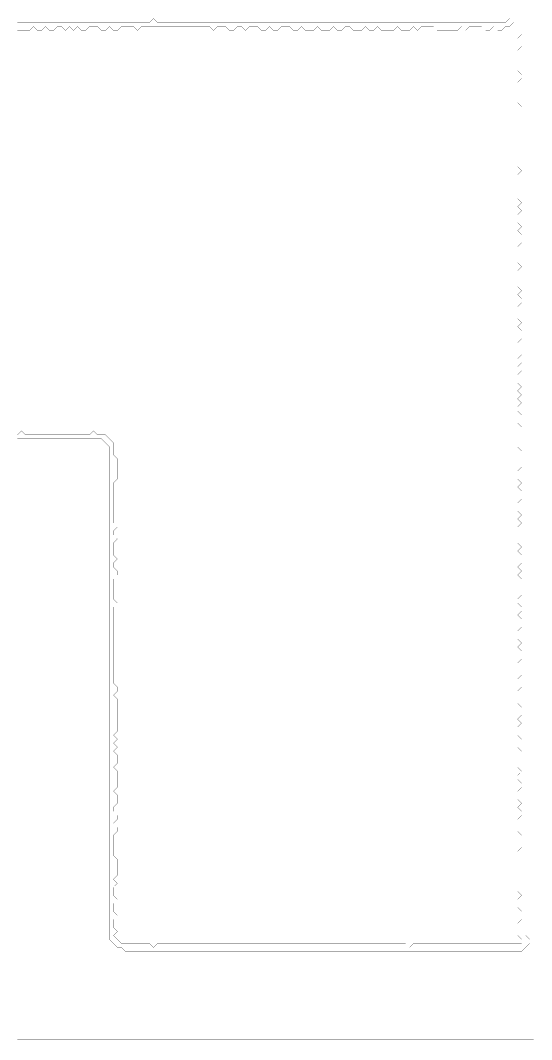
# Model space of a CAD drawing. Header units: metres. Extents: x 0 to 4998, y -4998 to 0.
# Drawn here: x 1249 to 2499, y -4998 to -2509 of the extents above; entities that cross this region are included whole.
import ezdxf

# ---------------------------------------------------------------- set-up
doc = ezdxf.new("R2010")
doc.units = ezdxf.units.M
doc.layers.add('conductor', color=1, linetype='Continuous')
doc.layers.add('substrate', color=5, linetype='Continuous')

msp = doc.modelspace()

# ---------------------------------------------------------------- linework, layer by layer
at = {"layer": 'conductor', "const_width": 0.5}
msp.add_lwpolyline([(1242.21875, -3521.25), (1252, -3511.46875), (1261.78125, -3521.25), (1271.5625, -3521.25), (1281.34375, -3521.25), (1291.125, -3521.25), (1300.90625, -3521.25), (1310.6875, -3521.25), (1320.46875, -3521.25), (1330.25, -3521.25), (1340.03125, -3521.25), (1349.8125, -3521.25), (1359.59375, -3521.25), (1369.375, -3521.25), (1379.15625, -3521.25), (1388.9375, -3521.25), (1398.71875, -3521.25), (1408.5, -3521.25), (1418.28125, -3521.25), (1428.0625, -3511.46875), (1437.84375, -3521.25), (1447.625, -3521.25), (1457.40625, -3521.25), (1467.1875, -3531.03125), (1476.96875, -3540.8125), (1476.96875, -3550.59375), (1476.96875, -3560.375), (1476.96875, -3570.15625), (1486.75, -3579.9375), (1486.75, -3589.71875), (1486.75, -3599.5), (1486.75, -3609.28125), (1486.75, -3619.0625), (1486.75, -3628.84375), (1476.96875, -3638.625), (1476.96875, -3648.40625), (1476.96875, -3658.1875), (1476.96875, -3667.96875), (1476.96875, -3677.75), (1476.96875, -3687.53125), (1476.96875, -3697.3125), (1476.96875, -3707.09375), (1476.96875, -3716.875), (1476.96875, -3726.65625), (1476.96875, -3736.4375), (1486.75, -3746.21875), (1476.96875, -3756), (1476.96875, -3765.78125), (1486.75, -3775.5625), (1476.96875, -3785.34375), (1476.96875, -3795.125), (1476.96875, -3804.90625), (1476.96875, -3814.6875), (1486.75, -3824.46875), (1476.96875, -3834.25), (1476.96875, -3844.03125), (1486.75, -3853.8125), (1486.75, -3863.59375), (1476.96875, -3873.375), (1476.96875, -3883.15625), (1476.96875, -3892.9375), (1476.96875, -3902.71875), (1476.96875, -3912.5), (1476.96875, -3922.28125), (1486.75, -3932.0625), (1476.96875, -3941.84375), (1476.96875, -3951.625), (1476.96875, -3961.40625), (1476.96875, -3971.1875), (1476.96875, -3980.96875), (1476.96875, -3990.75), (1476.96875, -4000.53125), (1476.96875, -4010.3125), (1476.96875, -4020.09375), (1476.96875, -4029.875), (1476.96875, -4039.65625), (1476.96875, -4049.4375), (1476.96875, -4059.21875), (1476.96875, -4069), (1476.96875, -4078.78125), (1476.96875, -4088.5625), (1476.96875, -4098.34375), (1476.96875, -4108.125), (1476.96875, -4117.90625), (1476.96875, -4127.6875), (1486.75, -4137.46875), (1486.75, -4147.25), (1476.96875, -4157.03125), (1486.75, -4166.8125), (1486.75, -4176.59375), (1486.75, -4186.375), (1486.75, -4196.15625), (1486.75, -4205.9375), (1486.75, -4215.71875), (1486.75, -4225.5), (1486.75, -4235.28125), (1486.75, -4245.0625), (1476.96875, -4254.84375), (1486.75, -4264.625), (1476.96875, -4274.40625), (1486.75, -4284.1875), (1476.96875, -4293.96875), (1486.75, -4303.75), (1486.75, -4313.53125), (1486.75, -4323.3125), (1476.96875, -4333.09375), (1486.75, -4342.875), (1486.75, -4352.65625), (1486.75, -4362.4375), (1486.75, -4372.21875), (1486.75, -4382), (1476.96875, -4391.78125), (1486.75, -4401.5625), (1486.75, -4411.34375), (1486.75, -4421.125), (1476.96875, -4430.90625), (1476.96875, -4440.6875), (1486.75, -4450.46875), (1486.75, -4460.25), (1476.96875, -4470.03125), (1486.75, -4479.8125), (1486.75, -4489.59375), (1476.96875, -4499.375), (1476.96875, -4509.15625), (1476.96875, -4518.9375), (1476.96875, -4528.71875), (1476.96875, -4538.5), (1476.96875, -4548.28125), (1486.75, -4558.0625), (1486.75, -4567.84375), (1486.75, -4577.625), (1486.75, -4587.40625), (1486.75, -4597.1875), (1476.96875, -4606.96875), (1486.75, -4616.75), (1476.96875, -4626.53125), (1476.96875, -4636.3125), (1476.96875, -4646.09375), (1486.75, -4655.875), (1476.96875, -4665.65625), (1476.96875, -4675.4375), (1476.96875, -4685.21875), (1486.75, -4695), (1476.96875, -4704.78125), (1476.96875, -4714.5625), (1476.96875, -4724.34375), (1486.75, -4734.125), (1476.96875, -4743.90625), (1486.75, -4753.6875), (1496.53125, -4763.46875), (1506.3125, -4763.46875), (1516.09375, -4763.46875), (1525.875, -4763.46875), (1535.65625, -4763.46875), (1545.4375, -4763.46875), (1555.21875, -4763.46875), (1565, -4763.46875), (1574.78125, -4773.25), (1584.5625, -4763.46875), (1594.34375, -4763.46875), (1604.125, -4763.46875), (1613.90625, -4763.46875), (1623.6875, -4763.46875), (1633.46875, -4763.46875), (1643.25, -4763.46875), (1653.03125, -4763.46875), (1662.8125, -4763.46875), (1672.59375, -4763.46875), (1682.375, -4763.46875), (1692.15625, -4763.46875), (1701.9375, -4763.46875), (1711.71875, -4763.46875), (1721.5, -4763.46875), (1731.28125, -4763.46875), (1741.0625, -4763.46875), (1750.84375, -4763.46875), (1760.625, -4763.46875), (1770.40625, -4763.46875), (1780.1875, -4763.46875), (1789.96875, -4763.46875), (1799.75, -4763.46875), (1809.53125, -4763.46875), (1819.3125, -4763.46875), (1829.09375, -4763.46875), (1838.875, -4763.46875), (1848.65625, -4763.46875), (1858.4375, -4763.46875), (1868.21875, -4763.46875), (1878, -4763.46875), (1887.78125, -4763.46875), (1897.5625, -4763.46875), (1907.34375, -4763.46875), (1917.125, -4763.46875), (1926.90625, -4763.46875), (1936.6875, -4763.46875), (1946.46875, -4763.46875), (1956.25, -4763.46875), (1966.03125, -4763.46875), (1975.8125, -4763.46875), (1985.59375, -4763.46875), (1995.375, -4763.46875), (2005.15625, -4763.46875), (2014.9375, -4763.46875), (2024.71875, -4763.46875), (2034.5, -4763.46875), (2044.28125, -4763.46875), (2054.0625, -4763.46875), (2063.84375, -4763.46875), (2073.625, -4763.46875), (2083.40625, -4763.46875), (2093.1875, -4763.46875), (2102.96875, -4763.46875), (2112.75, -4763.46875), (2122.53125, -4763.46875), (2132.3125, -4763.46875), (2142.09375, -4763.46875), (2151.875, -4763.46875), (2161.65625, -4763.46875), (2171.4375, -4763.46875), (2181.21875, -4763.46875), (2191, -4763.46875), (2200.78125, -4773.25), (2210.5625, -4763.46875), (2220.34375, -4763.46875), (2230.125, -4763.46875), (2239.90625, -4763.46875), (2249.6875, -4763.46875), (2259.46875, -4763.46875), (2269.25, -4763.46875), (2279.03125, -4763.46875), (2288.8125, -4763.46875), (2298.59375, -4763.46875), (2308.375, -4763.46875), (2318.15625, -4763.46875), (2327.9375, -4763.46875), (2337.71875, -4763.46875), (2347.5, -4763.46875), (2357.28125, -4763.46875), (2367.0625, -4763.46875), (2376.84375, -4763.46875), (2386.625, -4763.46875), (2396.40625, -4763.46875), (2406.1875, -4763.46875), (2415.96875, -4763.46875), (2425.75, -4763.46875), (2435.53125, -4763.46875), (2445.3125, -4763.46875), (2455.09375, -4763.46875), (2464.875, -4763.46875), (2474.65625, -4763.46875), (2474.65625, -4753.6875), (2464.875, -4743.90625), (2464.875, -4734.125), (2464.875, -4724.34375), (2464.875, -4714.5625), (2474.65625, -4704.78125), (2474.65625, -4695), (2474.65625, -4685.21875), (2464.875, -4675.4375), (2464.875, -4665.65625), (2464.875, -4655.875), (2474.65625, -4646.09375), (2464.875, -4636.3125), (2464.875, -4626.53125), (2464.875, -4616.75), (2464.875, -4606.96875), (2464.875, -4597.1875), (2464.875, -4587.40625), (2464.875, -4577.625), (2464.875, -4567.84375), (2464.875, -4558.0625), (2464.875, -4548.28125), (2464.875, -4538.5), (2474.65625, -4528.71875), (2474.65625, -4518.9375), (2474.65625, -4509.15625), (2474.65625, -4499.375), (2464.875, -4489.59375), (2464.875, -4479.8125), (2464.875, -4470.03125), (2464.875, -4460.25), (2474.65625, -4450.46875), (2474.65625, -4440.6875), (2464.875, -4430.90625), (2474.65625, -4421.125), (2464.875, -4411.34375), (2464.875, -4401.5625), (2464.875, -4391.78125), (2474.65625, -4382), (2474.65625, -4372.21875), (2464.875, -4362.4375), (2464.875, -4352.65625), (2474.65625, -4342.875), (2464.875, -4333.09375), (2464.875, -4323.3125), (2464.875, -4313.53125), (2464.875, -4303.75), (2474.65625, -4293.96875), (2464.875, -4284.1875), (2464.875, -4274.40625), (2474.65625, -4264.625), (2464.875, -4254.84375), (2464.875, -4245.0625), (2464.875, -4235.28125), (2474.65625, -4225.5), (2464.875, -4215.71875), (2474.65625, -4205.9375), (2474.65625, -4196.15625), (2474.65625, -4186.375), (2464.875, -4176.59375), (2464.875, -4166.8125), (2464.875, -4157.03125), (2464.875, -4147.25), (2474.65625, -4137.46875), (2474.65625, -4127.6875), (2464.875, -4117.90625), (2474.65625, -4108.125), (2474.65625, -4098.34375), (2464.875, -4088.5625), (2464.875, -4078.78125), (2474.65625, -4069), (2474.65625, -4059.21875), (2474.65625, -4049.4375), (2464.875, -4039.65625), (2474.65625, -4029.875), (2464.875, -4020.09375), (2464.875, -4010.3125), (2464.875, -4000.53125), (2474.65625, -3990.75), (2474.65625, -3980.96875), (2474.65625, -3971.1875), (2464.875, -3961.40625), (2474.65625, -3951.625), (2474.65625, -3941.84375), (2464.875, -3932.0625), (2464.875, -3922.28125), (2474.65625, -3912.5), (2474.65625, -3902.71875), (2474.65625, -3892.9375), (2474.65625, -3883.15625), (2474.65625, -3873.375), (2464.875, -3863.59375), (2474.65625, -3853.8125), (2464.875, -3844.03125), (2474.65625, -3834.25), (2474.65625, -3824.46875), (2474.65625, -3814.6875), (2464.875, -3804.90625), (2474.65625, -3795.125), (2464.875, -3785.34375), (2464.875, -3775.5625), (2464.875, -3765.78125), (2464.875, -3756), (2464.875, -3746.21875), (2474.65625, -3736.4375), (2464.875, -3726.65625), (2474.65625, -3716.875), (2464.875, -3707.09375), (2464.875, -3697.3125), (2464.875, -3687.53125), (2474.65625, -3677.75), (2474.65625, -3667.96875), (2474.65625, -3658.1875), (2464.875, -3648.40625), (2474.65625, -3638.625), (2464.875, -3628.84375), (2464.875, -3619.0625), (2464.875, -3609.28125), (2474.65625, -3599.5), (2474.65625, -3589.71875), (2474.65625, -3579.9375), (2474.65625, -3570.15625), (2474.65625, -3560.375), (2464.875, -3550.59375), (2464.875, -3540.8125), (2464.875, -3531.03125), (2474.65625, -3521.25), (2474.65625, -3511.46875), (2474.65625, -3501.6875), (2464.875, -3491.90625), (2474.65625, -3482.125), (2474.65625, -3472.34375), (2464.875, -3462.5625), (2464.875, -3452.78125), (2474.65625, -3443), (2464.875, -3433.21875), (2474.65625, -3423.4375), (2464.875, -3413.65625), (2474.65625, -3403.875), (2464.875, -3394.09375), (2464.875, -3384.3125), (2464.875, -3374.53125), (2474.65625, -3364.75), (2464.875, -3354.96875), (2474.65625, -3345.1875), (2464.875, -3335.40625), (2474.65625, -3325.625), (2474.65625, -3315.84375), (2464.875, -3306.0625), (2464.875, -3296.28125), (2474.65625, -3286.5), (2474.65625, -3276.71875), (2474.65625, -3266.9375), (2464.875, -3257.15625), (2474.65625, -3247.375), (2464.875, -3237.59375), (2464.875, -3227.8125), (2464.875, -3218.03125), (2464.875, -3208.25), (2474.65625, -3198.46875), (2474.65625, -3188.6875), (2464.875, -3178.90625), (2474.65625, -3169.125), (2464.875, -3159.34375), (2464.875, -3149.5625), (2464.875, -3139.78125), (2464.875, -3130), (2464.875, -3120.21875), (2474.65625, -3110.4375), (2464.875, -3100.65625), (2464.875, -3090.875), (2464.875, -3081.09375), (2464.875, -3071.3125), (2464.875, -3061.53125), (2474.65625, -3051.75), (2474.65625, -3041.96875), (2474.65625, -3032.1875), (2464.875, -3022.40625), (2474.65625, -3012.625), (2464.875, -3002.84375), (2464.875, -2993.0625), (2464.875, -2983.28125), (2474.65625, -2973.5), (2464.875, -2963.71875), (2474.65625, -2953.9375), (2464.875, -2944.15625), (2464.875, -2934.375), (2464.875, -2924.59375), (2464.875, -2914.8125), (2464.875, -2905.03125), (2464.875, -2895.25), (2464.875, -2885.46875), (2474.65625, -2875.6875), (2464.875, -2865.90625), (2464.875, -2856.125), (2464.875, -2846.34375), (2464.875, -2836.5625), (2464.875, -2826.78125), (2464.875, -2817), (2464.875, -2807.21875), (2464.875, -2797.4375), (2464.875, -2787.65625), (2464.875, -2777.875), (2464.875, -2768.09375), (2464.875, -2758.3125), (2464.875, -2748.53125), (2464.875, -2738.75), (2464.875, -2728.96875), (2474.65625, -2719.1875), (2464.875, -2709.40625), (2464.875, -2699.625), (2464.875, -2689.84375), (2464.875, -2680.0625), (2464.875, -2670.28125), (2464.875, -2660.5), (2474.65625, -2650.71875), (2474.65625, -2640.9375), (2464.875, -2631.15625), (2464.875, -2621.375), (2464.875, -2611.59375), (2464.875, -2601.8125), (2464.875, -2592.03125), (2464.875, -2582.25), (2474.65625, -2572.46875), (2474.65625, -2562.6875), (2464.875, -2552.90625), (2474.65625, -2543.125), (2464.875, -2533.34375), (2455.09375, -2523.5625), (2455.09375, -2513.78125), (2445.3125, -2523.5625), (2435.53125, -2523.5625), (2425.75, -2533.34375), (2415.96875, -2533.34375), (2406.1875, -2523.5625), (2396.40625, -2533.34375), (2386.625, -2533.34375), (2376.84375, -2523.5625), (2367.0625, -2523.5625), (2357.28125, -2523.5625), (2347.5, -2523.5625), (2337.71875, -2533.34375), (2327.9375, -2523.5625), (2318.15625, -2533.34375), (2308.375, -2533.34375), (2298.59375, -2533.34375), (2288.8125, -2533.34375), (2279.03125, -2533.34375), (2269.25, -2533.34375), (2259.46875, -2523.5625), (2249.6875, -2523.5625), (2239.90625, -2523.5625), (2230.125, -2523.5625), (2220.34375, -2533.34375), (2210.5625, -2523.5625), (2200.78125, -2533.34375), (2191, -2533.34375), (2181.21875, -2533.34375), (2171.4375, -2523.5625), (2161.65625, -2533.34375), (2151.875, -2533.34375), (2142.09375, -2533.34375), (2132.3125, -2533.34375), (2122.53125, -2523.5625), (2112.75, -2533.34375), (2102.96875, -2533.34375), (2093.1875, -2523.5625), (2083.40625, -2533.34375), (2073.625, -2533.34375), (2063.84375, -2533.34375), (2054.0625, -2523.5625), (2044.28125, -2523.5625), (2034.5, -2533.34375), (2024.71875, -2533.34375), (2014.9375, -2523.5625), (2005.15625, -2533.34375), (1995.375, -2533.34375), (1985.59375, -2533.34375), (1975.8125, -2523.5625), (1966.03125, -2533.34375), (1956.25, -2533.34375), (1946.46875, -2533.34375), (1936.6875, -2523.5625), (1926.90625, -2533.34375), (1917.125, -2533.34375), (1907.34375, -2523.5625), (1897.5625, -2523.5625), (1887.78125, -2523.5625), (1878, -2533.34375), (1868.21875, -2533.34375), (1858.4375, -2523.5625), (1848.65625, -2533.34375), (1838.875, -2533.34375), (1829.09375, -2523.5625), (1819.3125, -2523.5625), (1809.53125, -2523.5625), (1799.75, -2533.34375), (1789.96875, -2523.5625), (1780.1875, -2523.5625), (1770.40625, -2533.34375), (1760.625, -2533.34375), (1750.84375, -2523.5625), (1741.0625, -2523.5625), (1731.28125, -2523.5625), (1721.5, -2533.34375), (1711.71875, -2523.5625), (1701.9375, -2523.5625), (1692.15625, -2523.5625), (1682.375, -2523.5625), (1672.59375, -2523.5625), (1662.8125, -2523.5625), (1653.03125, -2523.5625), (1643.25, -2523.5625), (1633.46875, -2523.5625), (1623.6875, -2523.5625), (1613.90625, -2523.5625), (1604.125, -2523.5625), (1594.34375, -2523.5625), (1584.5625, -2523.5625), (1574.78125, -2523.5625), (1565, -2523.5625), (1555.21875, -2523.5625), (1545.4375, -2523.5625), (1535.65625, -2533.34375), (1525.875, -2523.5625), (1516.09375, -2523.5625), (1506.3125, -2523.5625), (1496.53125, -2523.5625), (1486.75, -2533.34375), (1476.96875, -2533.34375), (1467.1875, -2523.5625), (1457.40625, -2533.34375), (1447.625, -2533.34375), (1437.84375, -2523.5625), (1428.0625, -2523.5625), (1418.28125, -2523.5625), (1408.5, -2533.34375), (1398.71875, -2533.34375), (1388.9375, -2523.5625), (1379.15625, -2533.34375), (1369.375, -2523.5625), (1359.59375, -2533.34375), (1349.8125, -2523.5625), (1340.03125, -2523.5625), (1330.25, -2533.34375), (1320.46875, -2533.34375), (1310.6875, -2523.5625), (1300.90625, -2533.34375), (1291.125, -2533.34375), (1281.34375, -2523.5625), (1271.5625, -2533.34375), (1261.78125, -2533.34375), (1252, -2533.34375), (1242.21875, -2533.34375)], dxfattribs=at)
at = {"layer": 'substrate', "const_width": 0.5}
for points in [[(1242.21875, -2513.78125), (1252, -2513.78125), (1261.78125, -2513.78125), (1271.5625, -2513.78125), (1281.34375, -2513.78125), (1291.125, -2513.78125), (1300.90625, -2513.78125), (1310.6875, -2513.78125), (1320.46875, -2513.78125), (1330.25, -2513.78125), (1340.03125, -2513.78125), (1349.8125, -2513.78125), (1359.59375, -2513.78125), (1369.375, -2513.78125), (1379.15625, -2513.78125), (1388.9375, -2513.78125), (1398.71875, -2513.78125), (1408.5, -2513.78125), (1418.28125, -2513.78125), (1428.0625, -2513.78125), (1437.84375, -2513.78125), (1447.625, -2513.78125), (1457.40625, -2513.78125), (1467.1875, -2513.78125), (1476.96875, -2513.78125), (1486.75, -2513.78125), (1496.53125, -2513.78125), (1506.3125, -2513.78125), (1516.09375, -2513.78125), (1525.875, -2513.78125), (1535.65625, -2513.78125), (1545.4375, -2513.78125), (1555.21875, -2513.78125), (1565, -2513.78125), (1574.78125, -2504), (1584.5625, -2513.78125), (1594.34375, -2513.78125), (1604.125, -2513.78125), (1613.90625, -2513.78125), (1623.6875, -2513.78125), (1633.46875, -2513.78125), (1643.25, -2513.78125), (1653.03125, -2513.78125), (1662.8125, -2513.78125), (1672.59375, -2513.78125), (1682.375, -2513.78125), (1692.15625, -2513.78125), (1701.9375, -2513.78125), (1711.71875, -2513.78125), (1721.5, -2513.78125), (1731.28125, -2513.78125), (1741.0625, -2513.78125), (1750.84375, -2513.78125), (1760.625, -2513.78125), (1770.40625, -2513.78125), (1780.1875, -2513.78125), (1789.96875, -2513.78125), (1799.75, -2513.78125), (1809.53125, -2513.78125), (1819.3125, -2513.78125), (1829.09375, -2513.78125), (1838.875, -2513.78125), (1848.65625, -2513.78125), (1858.4375, -2513.78125), (1868.21875, -2513.78125), (1878, -2513.78125), (1887.78125, -2513.78125), (1897.5625, -2513.78125), (1907.34375, -2513.78125), (1917.125, -2513.78125), (1926.90625, -2513.78125), (1936.6875, -2513.78125), (1946.46875, -2513.78125), (1956.25, -2513.78125), (1966.03125, -2513.78125), (1975.8125, -2513.78125), (1985.59375, -2513.78125), (1995.375, -2513.78125), (2005.15625, -2513.78125), (2014.9375, -2513.78125), (2024.71875, -2513.78125), (2034.5, -2513.78125), (2044.28125, -2513.78125), (2054.0625, -2513.78125), (2063.84375, -2513.78125), (2073.625, -2513.78125), (2083.40625, -2513.78125), (2093.1875, -2513.78125), (2102.96875, -2513.78125), (2112.75, -2513.78125), (2122.53125, -2513.78125), (2132.3125, -2513.78125), (2142.09375, -2513.78125), (2151.875, -2513.78125), (2161.65625, -2513.78125), (2171.4375, -2513.78125), (2181.21875, -2513.78125), (2191, -2513.78125), (2200.78125, -2513.78125), (2210.5625, -2513.78125), (2220.34375, -2513.78125), (2230.125, -2513.78125), (2239.90625, -2513.78125), (2249.6875, -2513.78125), (2259.46875, -2513.78125), (2269.25, -2513.78125), (2279.03125, -2513.78125), (2288.8125, -2513.78125), (2298.59375, -2513.78125), (2308.375, -2513.78125), (2318.15625, -2513.78125), (2327.9375, -2513.78125), (2337.71875, -2513.78125), (2347.5, -2513.78125), (2357.28125, -2513.78125), (2367.0625, -2513.78125), (2376.84375, -2513.78125), (2386.625, -2513.78125), (2396.40625, -2513.78125), (2406.1875, -2513.78125), (2415.96875, -2513.78125), (2425.75, -2513.78125), (2435.53125, -2513.78125), (2445.3125, -2504)], [(2455.09375, -2504), (2464.875, -2513.78125), (2474.65625, -2523.5625), (2484.4375, -2533.34375), (2484.4375, -2543.125), (2484.4375, -2552.90625), (2484.4375, -2562.6875), (2484.4375, -2572.46875), (2484.4375, -2582.25), (2484.4375, -2592.03125), (2484.4375, -2601.8125), (2484.4375, -2611.59375), (2484.4375, -2621.375), (2484.4375, -2631.15625), (2484.4375, -2640.9375), (2484.4375, -2650.71875), (2484.4375, -2660.5), (2484.4375, -2670.28125), (2484.4375, -2680.0625), (2484.4375, -2689.84375), (2484.4375, -2699.625), (2484.4375, -2709.40625), (2484.4375, -2719.1875), (2484.4375, -2728.96875), (2484.4375, -2738.75), (2484.4375, -2748.53125), (2484.4375, -2758.3125), (2484.4375, -2768.09375), (2484.4375, -2777.875), (2484.4375, -2787.65625), (2484.4375, -2797.4375), (2484.4375, -2807.21875), (2484.4375, -2817), (2484.4375, -2826.78125), (2484.4375, -2836.5625), (2484.4375, -2846.34375), (2484.4375, -2856.125), (2484.4375, -2865.90625), (2484.4375, -2875.6875), (2484.4375, -2885.46875), (2484.4375, -2895.25), (2484.4375, -2905.03125), (2484.4375, -2914.8125), (2484.4375, -2924.59375), (2484.4375, -2934.375), (2484.4375, -2944.15625), (2484.4375, -2953.9375), (2484.4375, -2963.71875), (2484.4375, -2973.5), (2484.4375, -2983.28125), (2484.4375, -2993.0625), (2484.4375, -3002.84375), (2484.4375, -3012.625), (2484.4375, -3022.40625), (2484.4375, -3032.1875), (2484.4375, -3041.96875), (2484.4375, -3051.75), (2484.4375, -3061.53125), (2484.4375, -3071.3125), (2484.4375, -3081.09375), (2484.4375, -3090.875), (2484.4375, -3100.65625), (2484.4375, -3110.4375), (2484.4375, -3120.21875), (2484.4375, -3130), (2484.4375, -3139.78125), (2484.4375, -3149.5625), (2484.4375, -3159.34375), (2484.4375, -3169.125), (2484.4375, -3178.90625), (2484.4375, -3188.6875), (2484.4375, -3198.46875), (2484.4375, -3208.25), (2484.4375, -3218.03125), (2484.4375, -3227.8125), (2484.4375, -3237.59375), (2484.4375, -3247.375), (2484.4375, -3257.15625), (2484.4375, -3266.9375), (2484.4375, -3276.71875), (2484.4375, -3286.5), (2484.4375, -3296.28125), (2484.4375, -3306.0625), (2484.4375, -3315.84375), (2484.4375, -3325.625), (2484.4375, -3335.40625), (2484.4375, -3345.1875), (2484.4375, -3354.96875), (2484.4375, -3364.75), (2484.4375, -3374.53125), (2484.4375, -3384.3125), (2484.4375, -3394.09375), (2484.4375, -3403.875), (2484.4375, -3413.65625), (2484.4375, -3423.4375), (2484.4375, -3433.21875), (2484.4375, -3443), (2484.4375, -3452.78125), (2484.4375, -3462.5625), (2484.4375, -3472.34375), (2484.4375, -3482.125), (2484.4375, -3491.90625), (2484.4375, -3501.6875), (2484.4375, -3511.46875), (2484.4375, -3521.25), (2484.4375, -3531.03125), (2484.4375, -3540.8125), (2484.4375, -3550.59375), (2484.4375, -3560.375), (2484.4375, -3570.15625), (2484.4375, -3579.9375), (2484.4375, -3589.71875), (2484.4375, -3599.5), (2484.4375, -3609.28125), (2484.4375, -3619.0625), (2484.4375, -3628.84375), (2484.4375, -3638.625), (2484.4375, -3648.40625), (2484.4375, -3658.1875), (2484.4375, -3667.96875), (2484.4375, -3677.75), (2484.4375, -3687.53125), (2484.4375, -3697.3125), (2484.4375, -3707.09375), (2484.4375, -3716.875), (2484.4375, -3726.65625), (2484.4375, -3736.4375), (2484.4375, -3746.21875), (2484.4375, -3756), (2484.4375, -3765.78125), (2484.4375, -3775.5625), (2484.4375, -3785.34375), (2484.4375, -3795.125), (2484.4375, -3804.90625), (2484.4375, -3814.6875), (2484.4375, -3824.46875), (2484.4375, -3834.25), (2484.4375, -3844.03125), (2484.4375, -3853.8125), (2484.4375, -3863.59375), (2484.4375, -3873.375), (2484.4375, -3883.15625), (2484.4375, -3892.9375), (2484.4375, -3902.71875), (2484.4375, -3912.5), (2484.4375, -3922.28125), (2484.4375, -3932.0625), (2484.4375, -3941.84375), (2484.4375, -3951.625), (2484.4375, -3961.40625), (2484.4375, -3971.1875), (2484.4375, -3980.96875), (2484.4375, -3990.75), (2484.4375, -4000.53125), (2484.4375, -4010.3125), (2484.4375, -4020.09375), (2484.4375, -4029.875), (2484.4375, -4039.65625), (2484.4375, -4049.4375), (2484.4375, -4059.21875), (2484.4375, -4069), (2484.4375, -4078.78125), (2484.4375, -4088.5625), (2484.4375, -4098.34375), (2484.4375, -4108.125), (2484.4375, -4117.90625), (2484.4375, -4127.6875), (2484.4375, -4137.46875), (2484.4375, -4147.25), (2484.4375, -4157.03125), (2484.4375, -4166.8125), (2484.4375, -4176.59375), (2484.4375, -4186.375), (2484.4375, -4196.15625), (2484.4375, -4205.9375), (2484.4375, -4215.71875), (2484.4375, -4225.5), (2484.4375, -4235.28125), (2484.4375, -4245.0625), (2484.4375, -4254.84375), (2484.4375, -4264.625), (2484.4375, -4274.40625), (2484.4375, -4284.1875), (2484.4375, -4293.96875), (2484.4375, -4303.75), (2484.4375, -4313.53125), (2484.4375, -4323.3125), (2484.4375, -4333.09375), (2484.4375, -4342.875), (2484.4375, -4352.65625), (2484.4375, -4362.4375), (2484.4375, -4372.21875), (2484.4375, -4382), (2484.4375, -4391.78125), (2484.4375, -4401.5625), (2484.4375, -4411.34375), (2484.4375, -4421.125), (2484.4375, -4430.90625), (2484.4375, -4440.6875), (2484.4375, -4450.46875), (2484.4375, -4460.25), (2484.4375, -4470.03125), (2484.4375, -4479.8125), (2484.4375, -4489.59375), (2484.4375, -4499.375), (2484.4375, -4509.15625), (2484.4375, -4518.9375), (2484.4375, -4528.71875), (2484.4375, -4538.5), (2484.4375, -4548.28125), (2484.4375, -4558.0625), (2484.4375, -4567.84375), (2484.4375, -4577.625), (2484.4375, -4587.40625), (2484.4375, -4597.1875), (2484.4375, -4606.96875), (2484.4375, -4616.75), (2484.4375, -4626.53125), (2484.4375, -4636.3125), (2484.4375, -4646.09375), (2484.4375, -4655.875), (2484.4375, -4665.65625), (2484.4375, -4675.4375), (2484.4375, -4685.21875), (2484.4375, -4695), (2484.4375, -4704.78125), (2484.4375, -4714.5625), (2484.4375, -4724.34375), (2484.4375, -4734.125), (2484.4375, -4743.90625), (2494.21875, -4753.6875), (2494.21875, -4763.46875), (2484.4375, -4773.25), (2474.65625, -4783.03125), (2464.875, -4783.03125), (2455.09375, -4783.03125), (2445.3125, -4783.03125), (2435.53125, -4783.03125), (2425.75, -4783.03125), (2415.96875, -4783.03125), (2406.1875, -4783.03125), (2396.40625, -4783.03125), (2386.625, -4783.03125), (2376.84375, -4783.03125), (2367.0625, -4783.03125), (2357.28125, -4783.03125), (2347.5, -4783.03125), (2337.71875, -4783.03125), (2327.9375, -4783.03125), (2318.15625, -4783.03125), (2308.375, -4783.03125), (2298.59375, -4783.03125), (2288.8125, -4783.03125), (2279.03125, -4783.03125), (2269.25, -4783.03125), (2259.46875, -4783.03125), (2249.6875, -4783.03125), (2239.90625, -4783.03125), (2230.125, -4783.03125), (2220.34375, -4783.03125), (2210.5625, -4783.03125), (2200.78125, -4783.03125), (2191, -4783.03125), (2181.21875, -4783.03125), (2171.4375, -4783.03125), (2161.65625, -4783.03125), (2151.875, -4783.03125), (2142.09375, -4783.03125), (2132.3125, -4783.03125), (2122.53125, -4783.03125), (2112.75, -4783.03125), (2102.96875, -4783.03125), (2093.1875, -4783.03125), (2083.40625, -4783.03125), (2073.625, -4783.03125), (2063.84375, -4783.03125), (2054.0625, -4783.03125), (2044.28125, -4783.03125), (2034.5, -4783.03125), (2024.71875, -4783.03125), (2014.9375, -4783.03125), (2005.15625, -4783.03125), (1995.375, -4783.03125), (1985.59375, -4783.03125), (1975.8125, -4783.03125), (1966.03125, -4783.03125), (1956.25, -4783.03125), (1946.46875, -4783.03125), (1936.6875, -4783.03125), (1926.90625, -4783.03125), (1917.125, -4783.03125), (1907.34375, -4783.03125), (1897.5625, -4783.03125), (1887.78125, -4783.03125), (1878, -4783.03125), (1868.21875, -4783.03125), (1858.4375, -4783.03125), (1848.65625, -4783.03125), (1838.875, -4783.03125), (1829.09375, -4783.03125), (1819.3125, -4783.03125), (1809.53125, -4783.03125), (1799.75, -4783.03125), (1789.96875, -4783.03125), (1780.1875, -4783.03125), (1770.40625, -4783.03125), (1760.625, -4783.03125), (1750.84375, -4783.03125), (1741.0625, -4783.03125), (1731.28125, -4783.03125), (1721.5, -4783.03125), (1711.71875, -4783.03125), (1701.9375, -4783.03125), (1692.15625, -4783.03125), (1682.375, -4783.03125), (1672.59375, -4783.03125), (1662.8125, -4783.03125), (1653.03125, -4783.03125), (1643.25, -4783.03125), (1633.46875, -4783.03125), (1623.6875, -4783.03125), (1613.90625, -4783.03125), (1604.125, -4783.03125), (1594.34375, -4783.03125), (1584.5625, -4783.03125), (1574.78125, -4783.03125), (1565, -4783.03125), (1555.21875, -4783.03125), (1545.4375, -4783.03125), (1535.65625, -4783.03125), (1525.875, -4783.03125), (1516.09375, -4783.03125), (1506.3125, -4783.03125), (1496.53125, -4773.25), (1486.75, -4773.25), (1476.96875, -4763.46875), (1467.1875, -4753.6875), (1467.1875, -4743.90625), (1467.1875, -4734.125), (1467.1875, -4724.34375), (1467.1875, -4714.5625), (1467.1875, -4704.78125), (1467.1875, -4695), (1467.1875, -4685.21875), (1467.1875, -4675.4375), (1467.1875, -4665.65625), (1467.1875, -4655.875), (1467.1875, -4646.09375), (1467.1875, -4636.3125), (1467.1875, -4626.53125), (1467.1875, -4616.75), (1467.1875, -4606.96875), (1467.1875, -4597.1875), (1467.1875, -4587.40625), (1467.1875, -4577.625), (1467.1875, -4567.84375), (1467.1875, -4558.0625), (1467.1875, -4548.28125), (1467.1875, -4538.5), (1467.1875, -4528.71875), (1467.1875, -4518.9375), (1467.1875, -4509.15625), (1467.1875, -4499.375), (1467.1875, -4489.59375), (1467.1875, -4479.8125), (1467.1875, -4470.03125), (1467.1875, -4460.25), (1467.1875, -4450.46875), (1467.1875, -4440.6875), (1467.1875, -4430.90625), (1467.1875, -4421.125), (1467.1875, -4411.34375), (1467.1875, -4401.5625), (1467.1875, -4391.78125), (1467.1875, -4382), (1467.1875, -4372.21875), (1467.1875, -4362.4375), (1467.1875, -4352.65625), (1467.1875, -4342.875), (1467.1875, -4333.09375), (1467.1875, -4323.3125), (1467.1875, -4313.53125), (1467.1875, -4303.75), (1467.1875, -4293.96875), (1467.1875, -4284.1875), (1467.1875, -4274.40625), (1467.1875, -4264.625), (1467.1875, -4254.84375), (1467.1875, -4245.0625), (1467.1875, -4235.28125), (1467.1875, -4225.5), (1467.1875, -4215.71875), (1467.1875, -4205.9375), (1467.1875, -4196.15625), (1467.1875, -4186.375), (1467.1875, -4176.59375), (1467.1875, -4166.8125), (1467.1875, -4157.03125), (1467.1875, -4147.25), (1467.1875, -4137.46875), (1467.1875, -4127.6875), (1467.1875, -4117.90625), (1467.1875, -4108.125), (1467.1875, -4098.34375), (1467.1875, -4088.5625), (1467.1875, -4078.78125), (1467.1875, -4069), (1467.1875, -4059.21875), (1467.1875, -4049.4375), (1467.1875, -4039.65625), (1467.1875, -4029.875), (1467.1875, -4020.09375), (1467.1875, -4010.3125), (1467.1875, -4000.53125), (1467.1875, -3990.75), (1467.1875, -3980.96875), (1467.1875, -3971.1875), (1467.1875, -3961.40625), (1467.1875, -3951.625), (1467.1875, -3941.84375), (1467.1875, -3932.0625), (1467.1875, -3922.28125), (1467.1875, -3912.5), (1467.1875, -3902.71875), (1467.1875, -3892.9375), (1467.1875, -3883.15625), (1467.1875, -3873.375), (1467.1875, -3863.59375), (1467.1875, -3853.8125), (1467.1875, -3844.03125), (1467.1875, -3834.25), (1467.1875, -3824.46875), (1467.1875, -3814.6875), (1467.1875, -3804.90625), (1467.1875, -3795.125), (1467.1875, -3785.34375), (1467.1875, -3775.5625), (1467.1875, -3765.78125), (1467.1875, -3756), (1467.1875, -3746.21875), (1467.1875, -3736.4375), (1467.1875, -3726.65625), (1467.1875, -3716.875), (1467.1875, -3707.09375), (1467.1875, -3697.3125), (1467.1875, -3687.53125), (1467.1875, -3677.75), (1467.1875, -3667.96875), (1467.1875, -3658.1875), (1467.1875, -3648.40625), (1467.1875, -3638.625), (1467.1875, -3628.84375), (1467.1875, -3619.0625), (1467.1875, -3609.28125), (1467.1875, -3599.5), (1467.1875, -3589.71875), (1467.1875, -3579.9375), (1467.1875, -3570.15625), (1467.1875, -3560.375), (1467.1875, -3550.59375), (1457.40625, -3540.8125), (1447.625, -3531.03125), (1437.84375, -3531.03125), (1428.0625, -3531.03125), (1418.28125, -3531.03125), (1408.5, -3531.03125), (1398.71875, -3531.03125), (1388.9375, -3531.03125), (1379.15625, -3531.03125), (1369.375, -3531.03125), (1359.59375, -3531.03125), (1349.8125, -3531.03125), (1340.03125, -3531.03125), (1330.25, -3531.03125), (1320.46875, -3531.03125), (1310.6875, -3531.03125), (1300.90625, -3531.03125), (1291.125, -3531.03125), (1281.34375, -3531.03125), (1271.5625, -3531.03125), (1261.78125, -3531.03125), (1252, -3531.03125), (1242.21875, -3531.03125)], [(1242.21875, -4998.21875), (1252, -4998.21875), (1261.78125, -4998.21875), (1271.5625, -4998.21875), (1281.34375, -4998.21875), (1291.125, -4998.21875), (1300.90625, -4998.21875), (1310.6875, -4998.21875), (1320.46875, -4998.21875), (1330.25, -4998.21875), (1340.03125, -4998.21875), (1349.8125, -4998.21875), (1359.59375, -4998.21875), (1369.375, -4998.21875), (1379.15625, -4998.21875), (1388.9375, -4998.21875), (1398.71875, -4998.21875), (1408.5, -4998.21875), (1418.28125, -4998.21875), (1428.0625, -4998.21875), (1437.84375, -4998.21875), (1447.625, -4998.21875), (1457.40625, -4998.21875), (1467.1875, -4998.21875), (1476.96875, -4998.21875), (1486.75, -4998.21875), (1496.53125, -4998.21875), (1506.3125, -4998.21875), (1516.09375, -4998.21875), (1525.875, -4998.21875), (1535.65625, -4998.21875), (1545.4375, -4998.21875), (1555.21875, -4998.21875), (1565, -4998.21875), (1574.78125, -4998.21875), (1584.5625, -4998.21875), (1594.34375, -4998.21875), (1604.125, -4998.21875), (1613.90625, -4998.21875), (1623.6875, -4998.21875), (1633.46875, -4998.21875), (1643.25, -4998.21875), (1653.03125, -4998.21875), (1662.8125, -4998.21875), (1672.59375, -4998.21875), (1682.375, -4998.21875), (1692.15625, -4998.21875), (1701.9375, -4998.21875), (1711.71875, -4998.21875), (1721.5, -4998.21875), (1731.28125, -4998.21875), (1741.0625, -4998.21875), (1750.84375, -4998.21875), (1760.625, -4998.21875), (1770.40625, -4998.21875), (1780.1875, -4998.21875), (1789.96875, -4998.21875), (1799.75, -4998.21875), (1809.53125, -4998.21875), (1819.3125, -4998.21875), (1829.09375, -4998.21875), (1838.875, -4998.21875), (1848.65625, -4998.21875), (1858.4375, -4998.21875), (1868.21875, -4998.21875), (1878, -4998.21875), (1887.78125, -4998.21875), (1897.5625, -4998.21875), (1907.34375, -4998.21875), (1917.125, -4998.21875), (1926.90625, -4998.21875), (1936.6875, -4998.21875), (1946.46875, -4998.21875), (1956.25, -4998.21875), (1966.03125, -4998.21875), (1975.8125, -4998.21875), (1985.59375, -4998.21875), (1995.375, -4998.21875), (2005.15625, -4998.21875), (2014.9375, -4998.21875), (2024.71875, -4998.21875), (2034.5, -4998.21875), (2044.28125, -4998.21875), (2054.0625, -4998.21875), (2063.84375, -4998.21875), (2073.625, -4998.21875), (2083.40625, -4998.21875), (2093.1875, -4998.21875), (2102.96875, -4998.21875), (2112.75, -4998.21875), (2122.53125, -4998.21875), (2132.3125, -4998.21875), (2142.09375, -4998.21875), (2151.875, -4998.21875), (2161.65625, -4998.21875), (2171.4375, -4998.21875), (2181.21875, -4998.21875), (2191, -4998.21875), (2200.78125, -4998.21875), (2210.5625, -4998.21875), (2220.34375, -4998.21875), (2230.125, -4998.21875), (2239.90625, -4998.21875), (2249.6875, -4998.21875), (2259.46875, -4998.21875), (2269.25, -4998.21875), (2279.03125, -4998.21875), (2288.8125, -4998.21875), (2298.59375, -4998.21875), (2308.375, -4998.21875), (2318.15625, -4998.21875), (2327.9375, -4998.21875), (2337.71875, -4998.21875), (2347.5, -4998.21875), (2357.28125, -4998.21875), (2367.0625, -4998.21875), (2376.84375, -4998.21875), (2386.625, -4998.21875), (2396.40625, -4998.21875), (2406.1875, -4998.21875), (2415.96875, -4998.21875), (2425.75, -4998.21875), (2435.53125, -4998.21875), (2445.3125, -4998.21875), (2455.09375, -4998.21875), (2464.875, -4998.21875), (2474.65625, -4998.21875), (2484.4375, -4998.21875), (2494.21875, -4998.21875), (2504, -4998.21875)]]:
    msp.add_lwpolyline(points, dxfattribs=at)

doc.saveas('drawing.dxf')
